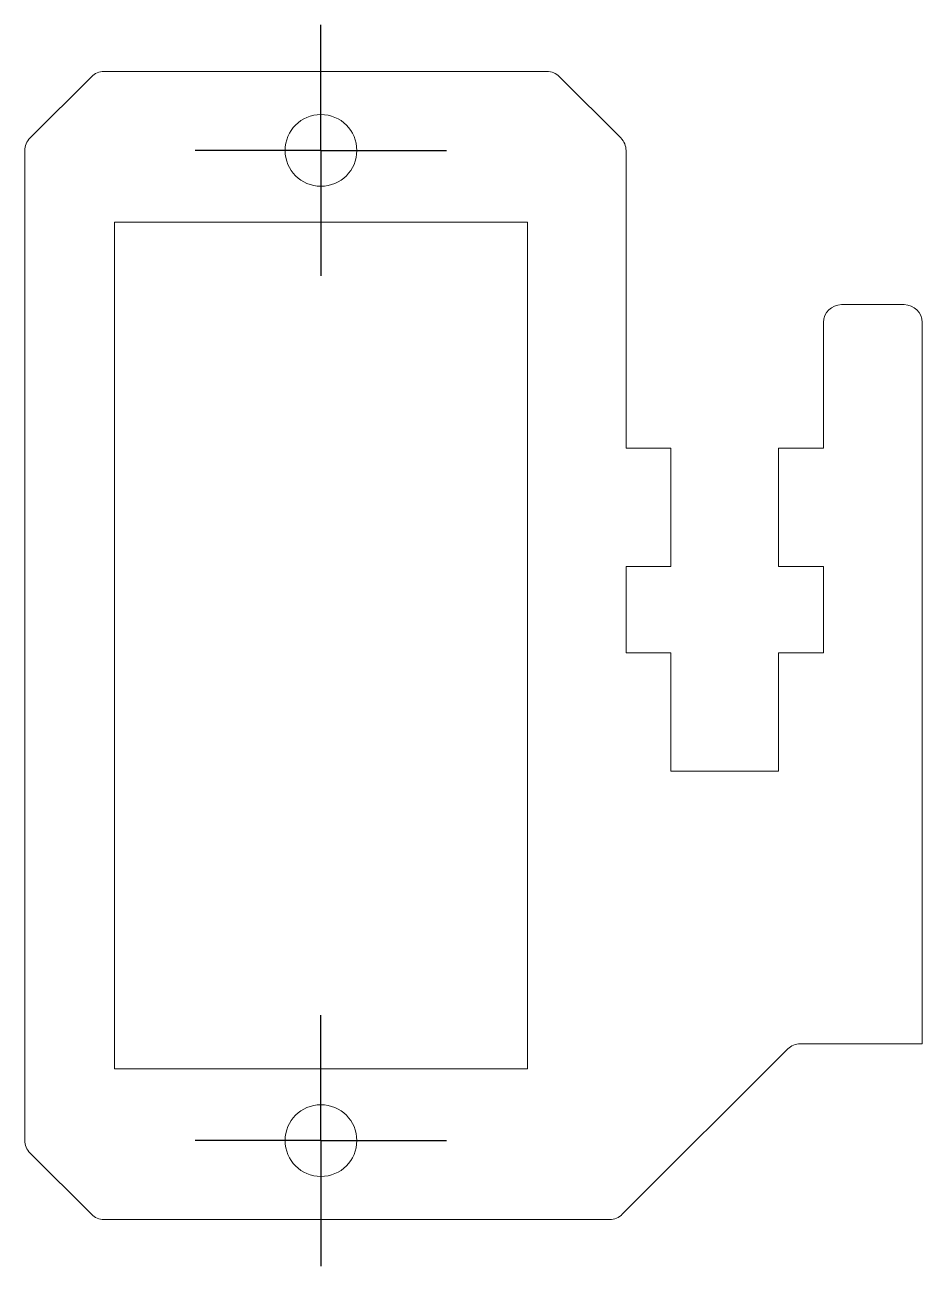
# Model space of a CAD drawing. Header units: millimetres. Extents: x 93.3 to 118.3, y 177 to 211.6.
import ezdxf

# ---------------------------------------------------------------- set-up
doc = ezdxf.new("R2010")
doc.units = ezdxf.units.MM
doc.layers.add('FORMAT', color=7, linetype='Continuous')

# ---------------------------------------------------------------- blocks, each defined once
blk = doc.blocks.new('SW_CENTERMARKSYMBOL_0')
at = {"layer": 'FORMAT', "color": 0}
for p, q in [((0, 2.5), (0, 3.5)), ((0, 0), (0, 2.5)), ((-2.5, 0), (-3.5, 0)), ((0, 0), (-2.5, 0)), ((0, 0), (0, -2.5)), ((0, 0), (2.5, 0)), ((2.5, 0), (3.5, 0)), ((0, -2.5), (0, -3.5))]:
    blk.add_line(p, q, dxfattribs=at)
blk = doc.blocks.new('SW_CENTERMARKSYMBOL_1')
at = {"layer": 'FORMAT', "color": 0}
for p, q in [((0, 2.5), (0, 3.5)), ((0, 0), (0, 2.5)), ((-2.5, 0), (-3.5, 0)), ((0, 0), (-2.5, 0)), ((0, 0), (0, -2.5)), ((0, 0), (2.5, 0)), ((2.5, 0), (3.5, 0)), ((0, -2.5), (0, -3.5))]:
    blk.add_line(p, q, dxfattribs=at)

msp = doc.modelspace()

# ---------------------------------------------------------------- linework, layer by layer
at = {"color": 7, "linetype": 'Continuous', "lineweight": 15}
for p, q in [((95.113, 210.143), (93.405, 208.435)), ((95.466, 210.289), (107.802, 210.289)), ((109.863, 208.435), (108.155, 210.143)), ((93.259, 208.082), (93.259, 180.496)), ((110.009, 208.082), (110.009, 199.789)), ((95.759, 206.089), (107.259, 206.089)), ((95.759, 206.089), (95.759, 182.489)), ((107.259, 206.089), (107.259, 182.489)), ((116.009, 203.789), (117.759, 203.789)), ((115.509, 199.789), (115.509, 203.289)), ((118.259, 203.289), (118.259, 183.189)), ((111.259, 199.789), (110.009, 199.789)), ((111.259, 196.489), (111.259, 199.789)), ((114.259, 196.489), (114.259, 199.789)), ((114.259, 199.789), (115.509, 199.789)), ((111.259, 196.489), (110.009, 196.489)), ((110.009, 194.089), (110.009, 196.489)), ((115.509, 196.489), (114.259, 196.489)), ((115.509, 194.089), (115.509, 196.489)), ((111.259, 194.089), (110.009, 194.089)), ((111.259, 190.789), (111.259, 194.089)), ((114.259, 190.789), (114.259, 194.089)), ((115.509, 194.089), (114.259, 194.089)), ((114.259, 190.789), (111.259, 190.789)), ((114.513, 183.043), (109.905, 178.435)), ((118.259, 183.189), (114.866, 183.189)), ((95.759, 182.489), (107.259, 182.489)), ((93.405, 180.143), (95.113, 178.435)), ((95.466, 178.289), (109.552, 178.289))]:
    msp.add_line(p, q, dxfattribs=at)
for centre in [(101.509, 208.089), (101.509, 180.489)]:
    msp.add_circle(centre, 1, dxfattribs=at)
for centre, start, end in [((95.466, 209.789), 90, 135), ((107.802, 209.789), 45, 90), ((93.759, 208.082), 135, 180), ((109.509, 208.082), 0, 45), ((116.009, 203.289), 90, 180), ((117.759, 203.289), 0, 90), ((114.866, 182.689), 90, 135), ((93.759, 180.496), 180, 225), ((95.466, 178.789), 225, 270), ((109.552, 178.789), 270, 315)]:
    msp.add_arc(centre, 0.5, start, end, dxfattribs=at)

# ---------------------------------------------------------------- block references
at = {"layer": 'FORMAT'}
for name, p in [('SW_CENTERMARKSYMBOL_0', (101.509, 208.089)), ('SW_CENTERMARKSYMBOL_1', (101.509, 180.489))]:
    msp.add_blockref(name, p, dxfattribs=at)

doc.saveas('drawing.dxf')
